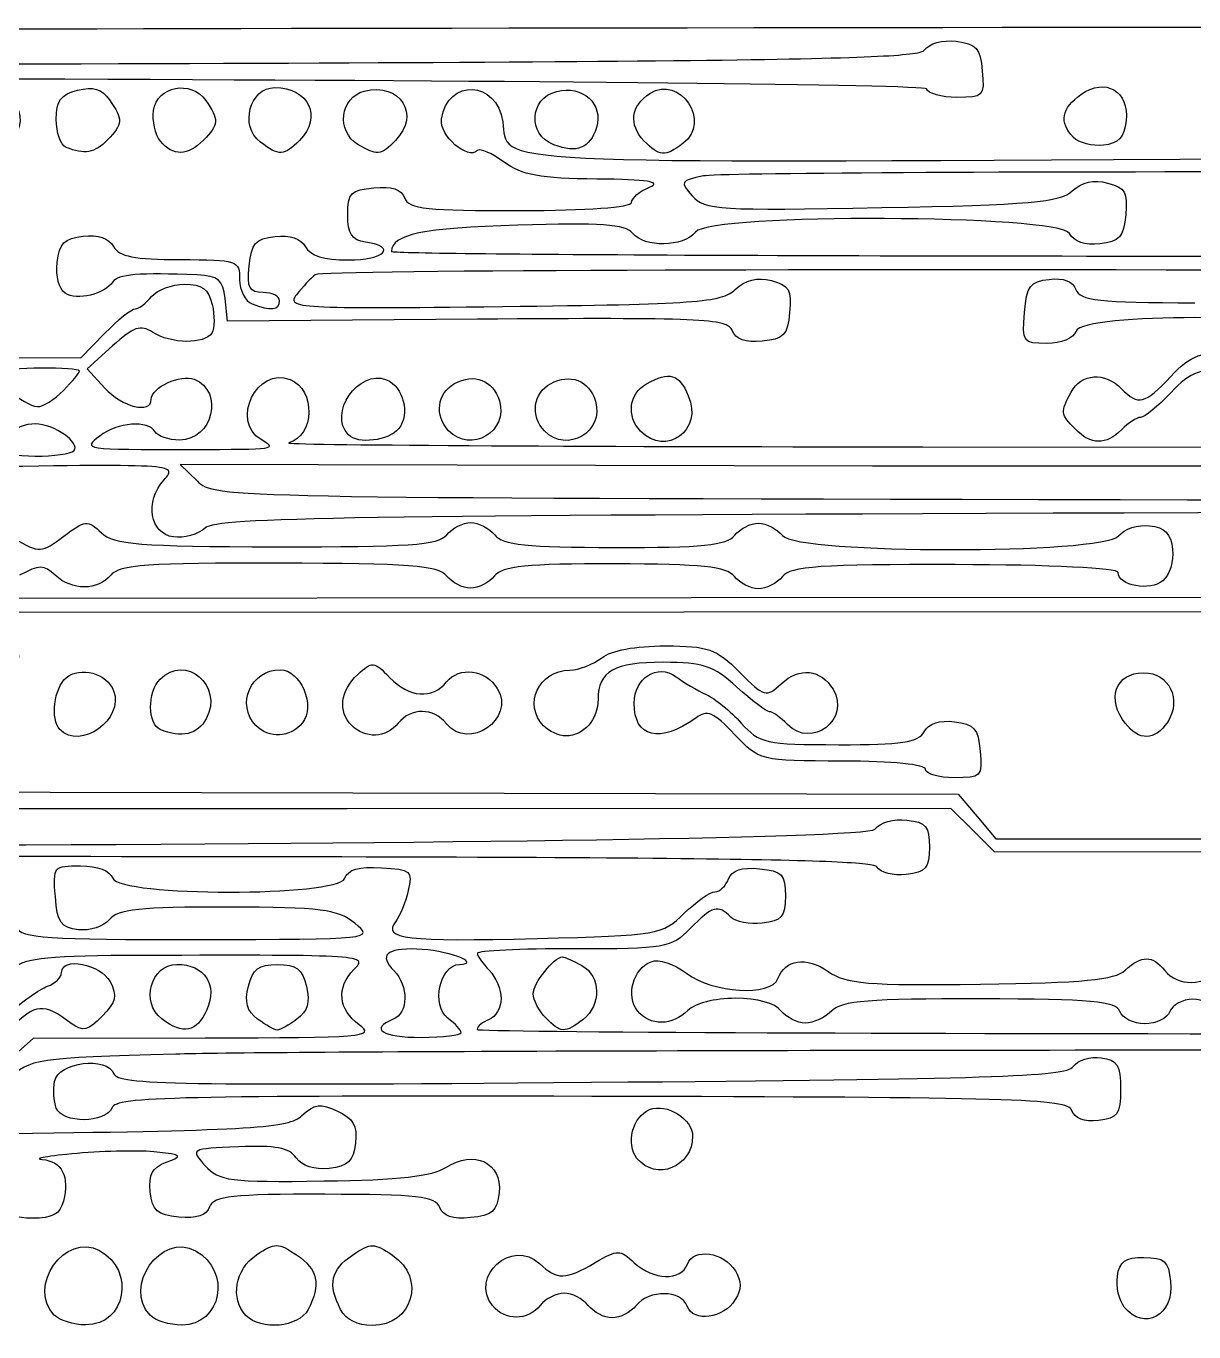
# Model space of a CAD drawing. Extents: x 25 to 242, y 39 to 365.
# Drawn here: x 101.52 to 132.21, y 228.78 to 263.11 of the extents above; entities that cross this region are included whole.
import ezdxf

# ---------------------------------------------------------------- set-up
doc = ezdxf.new("R2010")
doc.units = 0
doc.layers.add('Layer_1', color=7, linetype='CONTINUOUS')

msp = doc.modelspace()

# ---------------------------------------------------------------- linework, layer by layer
at = {"layer": 'Layer_1', "color": 7}
for points in [[(102.568669, 259.918533)], [(105.047979, 260.081953)], [(107.674229, 260.054753)], [(110.239099, 259.992313)], [(115.387559, 259.985313)], [(117.756499, 260.092833)], [(129.045929, 260.180803)], [(127.759489, 255.573593)], [(120.077559, 255.103993)], [(102.496229, 253.524273)], [(109.987659, 252.359473)], [(112.621779, 252.468793)], [(115.143459, 252.463793)], [(117.665149, 252.458793)], [(129.091039, 252.514573)], [(102.768209, 251.939893)], [(130.334989, 244.880333)], [(102.398409, 244.618223)], [(107.554219, 244.722683)], [(110.075899, 244.717733)], [(115.119279, 244.706963)], [(125.160499, 243.564403)], [(105.080659, 237.007253)], [(107.602339, 237.002253)], [(115.173389, 237.035013)], [(112.950679, 236.644163)], [(117.571859, 233.341183)], [(130.379569, 229.432003)], [(102.252329, 229.222813)], [(104.774019, 229.217813)]]:
    msp.add_lwpolyline(points, close=True, dxfattribs=at)
for points in [[(113.379579, 255.399183), (106.809819, 255.348783), (106.745219, 255.941443)], [(95.813059, 254.399723), (102.951519, 254.384523), (103.583959, 255.029573)], [(103.790799, 254.699493), (103.124029, 254.093483), (103.581549, 253.591453)], [(125.081869, 252.045603), (142.103349, 252.038603), (142.170949, 253.299153)], [(123.762649, 251.538913), (105.563049, 251.577613), (106.017929, 251.140823)], [(84.053553, 249.260143), (98.130469, 249.245543), (98.725839, 248.657623), (99.321209, 248.069713), (118.997239, 248.081313), (138.673269, 248.092913), (139.290849, 247.483103), (139.908439, 246.873303), (157.609355, 246.910103)], [(143.902609, 246.332703), (139.835559, 246.293503), (139.129349, 246.999003), (138.423129, 247.704523), (118.801419, 247.695523), (99.179709, 247.686523), (98.534459, 248.246103), (97.889199, 248.805683), (83.860383, 248.826783)], [(105.043069, 244.612223), (105.042679, 244.612223)], [(87.268883, 244.103573), (93.013819, 244.142373), (93.599789, 243.563753), (94.185749, 242.985123), (110.102479, 242.951323), (126.019209, 242.917523), (126.511829, 242.327073), (127.004459, 241.736613), (157.653455, 241.736883)], [(157.687005, 241.389953), (126.972189, 241.396953), (126.396289, 241.965633), (125.820389, 242.534323), (109.956439, 242.533323), (94.092489, 242.532323), (93.434189, 243.195593), (92.775899, 243.858873), (87.090613, 243.854873)], [(117.583959, 237.219323), (117.583959, 237.219663)], [(90.642783, 235.240233), (100.280759, 235.219733), (100.994199, 235.861173), (101.707639, 236.502613), (106.225699, 236.507613)], [(102.307989, 234.664673), (102.307959, 234.664203)], [(109.783249, 229.365963), (109.783249, 229.365733)], [(113.777589, 229.468683), (113.777239, 229.468803)], [(107.295699, 229.213043), (107.295699, 229.212813)]]:
    msp.add_lwpolyline(points, dxfattribs=at)
for points in [[(118.894279, 263.054863), (84.226463, 263.008763), (77.386023, 262.951623), (77.244803, 262.706703)], [(160.746825, 262.762973), (160.406685, 263.080223), (156.818935, 263.105243), (118.894279, 263.054863)], [(125.124759, 262.472553), (125.255129, 262.652963), (125.601189, 262.748723), (125.966059, 262.705353)], [(125.966059, 262.705353), (126.494069, 262.642653), (126.595319, 262.527933), (126.649559, 261.931293)], [(94.086089, 262.092103), (120.398699, 262.155303), (124.935679, 262.210883), (125.124759, 262.472553)], [(126.649559, 261.931293), (126.710359, 261.262333), (126.680359, 261.230963), (125.981929, 261.232443)], [(125.180109, 261.453173), (125.105609, 261.684553), (83.196293, 261.833203), (70.160013, 261.648313)], [(100.179569, 261.386903), (101.059269, 261.671033), (101.740749, 260.734083), (101.117069, 260.097973)], [(104.867149, 260.890283), (104.957749, 261.530783), (105.848149, 261.698053), (106.238229, 261.147843)], [(110.403809, 261.395193), (111.351229, 261.636793), (111.891979, 260.778833), (111.222589, 260.096093)], [(112.434969, 260.662213), (112.595279, 261.739343), (113.893689, 261.681353), (114.043699, 260.590313)], [(117.913469, 261.334903), (118.700339, 261.840303), (119.535799, 260.584713), (118.785169, 260.024833)], [(129.241019, 261.309143), (129.881759, 261.766923), (130.517629, 261.394443), (130.427269, 260.614333)], [(102.308299, 260.652103), (102.310299, 261.148113), (102.425029, 261.305703), (102.868739, 261.418853)], [(102.868739, 261.418853), (103.280149, 261.523773), (103.501319, 261.456753), (103.708509, 261.164533)], [(107.674229, 260.054713), (107.121389, 260.471343), (107.389569, 261.489363), (108.051779, 261.487963)], [(108.051779, 261.487963), (108.951379, 261.485963), (109.309159, 260.721843), (108.700899, 260.101453)], [(110.239099, 259.992313), (109.664529, 260.337313), (109.769749, 261.233493), (110.403809, 261.395193)], [(115.387549, 259.985313), (114.691409, 260.252433), (114.742109, 261.204493), (115.462249, 261.388143)], [(115.462249, 261.388143), (116.145779, 261.562453), (116.699979, 261.057023), (116.505809, 260.436433)], [(117.756499, 260.092803), (117.348229, 260.513623), (117.411249, 261.012343), (117.913469, 261.334903)], [(125.981929, 261.232443), (125.579719, 261.233243), (125.218899, 261.332623), (125.180109, 261.453173)], [(129.045929, 260.180803), (128.664279, 260.574183), (128.727989, 260.942613), (129.241019, 261.309143)], [(103.708509, 261.164533), (104.068179, 260.657223), (104.061739, 260.524393), (103.657509, 260.112113)], [(105.047969, 260.081913), (104.909899, 260.253433), (104.828529, 260.617203), (104.867149, 260.890283)], [(106.238229, 261.147843), (106.589459, 260.652433), (106.581799, 260.517373), (106.179229, 260.106753)], [(102.568689, 259.918533), (102.424399, 259.978633), (102.307229, 260.308723), (102.308299, 260.652103)], [(113.385069, 259.835793), (113.125159, 259.570713), (112.370249, 260.227343), (112.434969, 260.662213)], [(114.043699, 260.590313), (114.200069, 259.453113), (113.144609, 259.505303), (133.702959, 259.618363)], [(130.427269, 260.614333), (130.376969, 260.180173), (130.229259, 260.021023), (129.833319, 259.974433)], [(116.505809, 260.436433), (116.335159, 259.891003), (115.993029, 259.752983), (115.387559, 259.985313)], [(103.657509, 260.112113), (103.321959, 259.769873), (103.044249, 259.720503), (102.568669, 259.918533)], [(106.179229, 260.106753), (105.766309, 259.685593), (105.373919, 259.676983), (105.047979, 260.081953)], [(108.700899, 260.101453), (108.296689, 259.689173), (108.167099, 259.683273), (107.674229, 260.054753)], [(111.222589, 260.096093), (110.838589, 259.704433), (110.736489, 259.693663), (110.239099, 259.992313)], [(114.081509, 259.528583), (113.762409, 259.762763), (113.449009, 259.901013), (113.385069, 259.835793)], [(118.785169, 260.024833), (118.296479, 259.660333), (118.167819, 259.668833), (117.756499, 260.092833)], [(129.833319, 259.974433), (129.543449, 259.940333), (129.189129, 260.033233), (129.045929, 260.180803)], [(116.520479, 259.085173), (115.022189, 259.099373), (114.549179, 259.185363), (114.081509, 259.528583)], [(119.317889, 259.166753), (118.713619, 259.044193), (118.698089, 259.016093), (119.027299, 258.641103)], [(136.327849, 259.268143), (127.323479, 259.283543), (119.668999, 259.237943), (119.317889, 259.166753)], [(109.970699, 258.143143), (109.972699, 258.715213), (110.051399, 258.797153), (110.657329, 258.855713)], [(110.657329, 258.855713), (111.128259, 258.901213), (111.380889, 258.816813), (111.466719, 258.585433)], [(117.905839, 258.873713), (118.243899, 259.012143), (117.847839, 259.072603), (116.520479, 259.085173)], [(117.431759, 258.470403), (117.432029, 258.585603), (117.645459, 258.767083), (117.905839, 258.873713)], [(129.015189, 258.771923), (129.270119, 259.007243), (129.574519, 259.075873), (129.941129, 258.980673)], [(129.941129, 258.980673), (130.407589, 258.859563), (130.477449, 258.737783), (130.419819, 258.146143)], [(111.466719, 258.585433), (111.571799, 258.302083), (112.052289, 258.249923), (114.511299, 258.254983)], [(119.027299, 258.641103), (119.349869, 258.273643), (119.710679, 258.251323), (124.005239, 258.333133)], [(124.005239, 258.333133), (127.900089, 258.407333), (128.695709, 258.477003), (129.015189, 258.771923)], [(110.441289, 257.426903), (110.071119, 257.481603), (109.969129, 257.636863), (109.970699, 258.143143)], [(114.511299, 258.254983), (116.253589, 258.258983), (117.431369, 258.345483), (117.431759, 258.470403)], [(128.942099, 257.654143), (128.671859, 258.152693), (119.514129, 258.188643), (119.110499, 257.692743)], [(130.419819, 258.146143), (130.362719, 257.559993), (130.258089, 257.442603), (129.739729, 257.383123)], [(114.441239, 257.872263), (111.932939, 257.797063), (111.124909, 257.629363), (111.123519, 257.183483)], [(117.455349, 257.664043), (117.272969, 257.890623), (116.601819, 257.936983), (114.441239, 257.872263)], [(102.332319, 256.889933), (102.390419, 257.397473), (102.517049, 257.525793), (103.016249, 257.583073)], [(103.016249, 257.583073), (103.412629, 257.628573), (103.694159, 257.532873), (103.813879, 257.312063)], [(107.378969, 256.802003), (107.436669, 257.396163), (107.539709, 257.512753), (108.059619, 257.572413)], [(108.059619, 257.572413), (108.456009, 257.617913), (108.737539, 257.522213), (108.857249, 257.301373)], [(119.110499, 257.692743), (118.783619, 257.291123), (117.769669, 257.273553), (117.455349, 257.664043)], [(129.739729, 257.383123), (129.343349, 257.337623), (129.061809, 257.433323), (128.942099, 257.654143)], [(103.813879, 257.312063), (103.956789, 257.048403), (104.355159, 256.969983), (105.564499, 256.967403)], [(108.857249, 257.301373), (108.982749, 257.069853), (109.343049, 256.959423), (109.977449, 256.958083)], [(109.977449, 256.958083), (110.940189, 256.956083), (111.282969, 257.302493), (110.441289, 257.426903)], [(111.123519, 257.183483), (111.123259, 257.100883), (123.629169, 257.046463), (138.914409, 257.062633)], [(102.539959, 256.086413), (102.381309, 256.189153), (102.291769, 256.535683), (102.332319, 256.889933)], [(105.564499, 256.967403), (107.075729, 256.964403), (107.130059, 256.946203), (107.128499, 256.448473)], [(107.744529, 256.100963), (107.381939, 256.101753), (107.322079, 256.216513), (107.378969, 256.802003)], [(167.018865, 256.411803), (167.019665, 256.664003), (109.461419, 256.821483), (109.117859, 256.570213)], [(106.011659, 256.563743), (104.507839, 256.630343), (103.921469, 256.581843), (103.794279, 256.380113)], [(106.745219, 255.941443), (106.690619, 256.442323), (106.576969, 256.538693), (106.011659, 256.563743)], [(107.128499, 256.448473), (107.127709, 256.164893), (107.276289, 255.873703), (107.458889, 255.801383)], [(109.117859, 256.570213), (109.006099, 256.488513), (108.784319, 256.252163), (108.625009, 256.045083)], [(120.152829, 256.178863), (120.433629, 256.438083), (120.731449, 256.511413), (121.107169, 256.413853)], [(127.759489, 255.573613), (127.818389, 256.275423), (127.903269, 256.390263), (128.406529, 256.448523)], [(128.406529, 256.448523), (128.784299, 256.492223), (129.029409, 256.398023), (129.111119, 256.177693)], [(103.794279, 256.380113), (103.589929, 256.056133), (102.853109, 255.883593), (102.539959, 256.086413)], [(104.815499, 255.996553), (104.959929, 256.174003), (105.348419, 256.318623), (105.678789, 256.317913)], [(105.678789, 256.317913), (106.140549, 256.316913), (106.308899, 256.194823), (106.406699, 255.789953)], [(108.177459, 255.884583), (108.177719, 256.003083), (107.983009, 256.100443), (107.744529, 256.100963)], [(114.039999, 255.735313), (119.114579, 255.794713), (119.789729, 255.843673), (120.152829, 256.178863)], [(121.107169, 256.413853), (121.573629, 256.292713), (121.643479, 256.170933), (121.585849, 255.579293)], [(129.111119, 256.177693), (129.216799, 255.892753), (129.706819, 255.838793), (132.238499, 255.833423)], [(104.384639, 255.674273), (104.477139, 255.674073), (104.671059, 255.819103), (104.815499, 255.996553)], [(106.406699, 255.789953), (106.476699, 255.500273), (106.471799, 255.160923), (106.395899, 255.035853)], [(107.458889, 255.801383), (107.939109, 255.611173), (108.176689, 255.638663), (108.177459, 255.884583)], [(108.625009, 256.045083), (108.350359, 255.688053), (108.631009, 255.672003), (114.039999, 255.735313)], [(103.583959, 255.029573), (103.931799, 255.384353), (104.292109, 255.674463), (104.384639, 255.674273)], [(120.077489, 255.104033), (119.962989, 255.412753), (119.249089, 255.444223), (113.379579, 255.399183)], [(121.585849, 255.579293), (121.527349, 254.978493), (121.431289, 254.878063), (120.862049, 254.822503)], [(128.341459, 254.764363), (127.719189, 254.765363), (127.694609, 254.799863), (127.759489, 255.573593)], [(135.364539, 255.058233), (135.181759, 255.551093), (129.298649, 255.577173), (129.113119, 255.085933)], [(104.841959, 255.058053), (104.523979, 255.262753), (104.342399, 255.200813), (103.790799, 254.699493)], [(106.395899, 255.035853), (106.213339, 254.734913), (105.324189, 254.747623), (104.841959, 255.058053)], [(120.862049, 254.822503), (120.411459, 254.778503), (120.165539, 254.866803), (120.077559, 255.103993)], [(129.113119, 255.085933), (129.041119, 254.895223), (128.725119, 254.763553), (128.341459, 254.764363)], [(131.602039, 253.894343), (132.145959, 254.473373), (132.339619, 254.539173), (133.492599, 254.536723)], [(100.759589, 254.021223), (100.554059, 253.903353), (101.459609, 253.112323), (101.811949, 253.101963)], [(102.918109, 254.036723), (102.918369, 254.150473), (100.960429, 254.136423), (100.759589, 254.021223)], [(102.496229, 253.524253), (102.728119, 253.760783), (102.917969, 253.991393), (102.918109, 254.036723)], [(107.693179, 252.237053), (106.883639, 252.723133), (107.578159, 254.163893), (108.454669, 253.816733)], [(109.987659, 252.359473), (109.442569, 252.921323), (110.252539, 254.098973), (110.984639, 253.809023)], [(117.823319, 253.700573), (118.439529, 254.036833), (118.664849, 253.972943), (118.922269, 253.389003)], [(128.981369, 253.483193), (129.242569, 253.980083), (129.874289, 254.023223), (130.310169, 253.573893)], [(133.507559, 254.105763), (132.336459, 254.107763), (132.146239, 254.044163), (131.600689, 253.463413)], [(104.807029, 253.295673), (104.808029, 253.606333), (105.573769, 253.964363), (105.932979, 253.822093)], [(105.932979, 253.822093), (106.732529, 253.505413), (106.420349, 252.222503), (105.544189, 252.224363)], [(108.454669, 253.816733), (109.130329, 253.549123), (109.103989, 252.333353), (108.418569, 252.148713)], [(110.984639, 253.809023), (111.431139, 253.632173), (111.616729, 252.901853), (111.310699, 252.525873)], [(112.621779, 252.468793), (112.244759, 252.857403), (112.320889, 253.460063), (112.778539, 253.709803)], [(112.778539, 253.709803), (113.292669, 253.990353), (113.791079, 253.797903), (113.957479, 253.254473)], [(115.143459, 252.463793), (114.766449, 252.852403), (114.842569, 253.455073), (115.300219, 253.704803)], [(115.300219, 253.704803), (115.814359, 253.985353), (116.312769, 253.792903), (116.479169, 253.249473)], [(117.665149, 252.458793), (117.287719, 252.847833), (117.364439, 253.450173), (117.823319, 253.700573)], [(130.310169, 253.573893), (130.750189, 253.120333), (130.912849, 253.160683), (131.602039, 253.894343)], [(101.811949, 253.101963), (101.956409, 253.097963), (102.264329, 253.287753), (102.496229, 253.524273)], [(103.581549, 253.591453), (104.039339, 253.089133), (104.805809, 252.904143), (104.807029, 253.295673)], [(118.922269, 253.389003), (119.317089, 252.493413), (118.335919, 251.767393), (117.665149, 252.458793)], [(129.091039, 252.514593), (128.701619, 252.915993), (128.698359, 252.944793), (128.981369, 253.483193)], [(131.600689, 253.463413), (131.267389, 253.108603), (130.911069, 252.818483), (130.808859, 252.818703)], [(113.957479, 253.254473), (114.204139, 252.449003), (113.208919, 251.863593), (112.621779, 252.468793)], [(116.479169, 253.249473), (116.725829, 252.444003), (115.730599, 251.858593), (115.143459, 252.463793)], [(101.757999, 252.649893), (101.266599, 252.650893), (100.544789, 252.148903), (100.743379, 251.944183)], [(102.768209, 251.939893), (102.968079, 252.143753), (102.249409, 252.648853), (101.757999, 252.649893)], [(104.909429, 252.441173), (104.721219, 252.755453), (103.923269, 252.694473), (103.450459, 252.329693)], [(130.808859, 252.818703), (130.706649, 252.818923), (130.480729, 252.673963), (130.306809, 252.496573)], [(103.450459, 252.329693), (102.990709, 251.974973), (103.013139, 251.971673), (105.853619, 251.976483)], [(105.544189, 252.224363), (105.266139, 252.224893), (104.980499, 252.322563), (104.909429, 252.441173)], [(111.310699, 252.525873), (111.049659, 252.205153), (110.236579, 252.102883), (109.987659, 252.359473)], [(130.306809, 252.496573), (129.900789, 252.082453), (129.504549, 252.088313), (129.091039, 252.514573)], [(105.853619, 251.976483), (108.120289, 251.980483), (108.120669, 251.980483), (107.693179, 252.237053)], [(108.418569, 252.148713), (108.221569, 252.095613), (115.720049, 252.049213), (125.081869, 252.045603)], [(100.743379, 251.944183), (100.818379, 251.866883), (101.273789, 251.802763), (101.755359, 251.801753)], [(101.755359, 251.801753), (102.236929, 251.800753), (102.692709, 251.862853), (102.768209, 251.939893)], [(142.295039, 251.630313), (142.111999, 251.558813), (133.772429, 251.517633), (123.762649, 251.538913)], [(105.141569, 251.176883), (105.515289, 251.598023), (105.478109, 251.600123), (99.433089, 251.499103)], [(105.391019, 249.675343), (104.763589, 249.767843), (104.626019, 250.595923), (105.141569, 251.176883)], [(106.017929, 251.140823), (106.469019, 250.707673), (106.670619, 250.703663), (130.274909, 250.658923)], [(130.274909, 250.658923), (149.640389, 250.622223), (154.116349, 250.665923), (154.288029, 250.895483)], [(130.377029, 250.303453), (109.991039, 250.238753), (106.533409, 250.183193), (106.232339, 249.915523)], [(154.350439, 250.046693), (154.189259, 250.344033), (151.668629, 250.371033), (130.377029, 250.303453)], [(102.505769, 249.695953), (103.070619, 250.121933), (103.131529, 250.127623), (103.495069, 249.788553)], [(106.232339, 249.915523), (106.039069, 249.743703), (105.660479, 249.635623), (105.391019, 249.675343)], [(112.571219, 249.731953), (112.715649, 249.909413), (112.999789, 250.054233), (113.202649, 250.053813)], [(113.202649, 250.053813), (113.405499, 250.053283), (113.688729, 249.907343), (113.832059, 249.729283)], [(120.136279, 249.715883), (120.280709, 249.893343), (120.564859, 250.038173), (120.767709, 250.037743)], [(120.767709, 250.037743), (120.970559, 250.037213), (121.253789, 249.891263), (121.397119, 249.713213)], [(130.231869, 249.705213), (130.382939, 249.890793), (130.744229, 250.009483), (131.046469, 249.972803)], [(131.046469, 249.972803), (131.453729, 249.923403), (131.604969, 249.767483), (131.651029, 249.349653)], [(101.184589, 249.639453), (101.891809, 249.248643), (101.913939, 249.249583), (102.505769, 249.695953)], [(103.495069, 249.788553), (103.830129, 249.476033), (104.451659, 249.425993), (108.095539, 249.418263)], [(108.095539, 249.418263), (111.584119, 249.411263), (112.353769, 249.464763), (112.571219, 249.731953)], [(113.832059, 249.729283), (114.040589, 249.470213), (114.670179, 249.404303), (116.983159, 249.399383)], [(116.983159, 249.399383), (119.296139, 249.394383), (119.926139, 249.457683), (120.136279, 249.715883)], [(121.397119, 249.713213), (121.790819, 249.224083), (129.834329, 249.216913), (130.231869, 249.705213)], [(131.651029, 249.349653), (131.684829, 249.043173), (131.570029, 248.671813), (131.395859, 248.524403)], [(102.279039, 248.669243), (101.981089, 248.947153), (101.867479, 248.947393), (101.345369, 248.671243)], [(108.155909, 248.987073), (104.722179, 248.994073), (103.959169, 248.940073), (103.741949, 248.673243)], [(112.567859, 248.654503), (112.352309, 248.922283), (111.589639, 248.979773), (108.155909, 248.987073)], [(116.981819, 248.968323), (114.668839, 248.973323), (114.038839, 248.910023), (113.828699, 248.651823)], [(120.132919, 248.638433), (119.924389, 248.897493), (119.294789, 248.963403), (116.981819, 248.968323)], [(125.938519, 248.949293), (122.388519, 248.957293), (121.611469, 248.903193), (121.393759, 248.635753)], [(130.220039, 248.739253), (130.220309, 248.856963), (128.446919, 248.943963), (125.938519, 248.949293)], [(103.741949, 248.673243), (103.407749, 248.262653), (102.716759, 248.260573), (102.279039, 248.669243)], [(113.197269, 248.329963), (112.994419, 248.330493), (112.711179, 248.476443), (112.567859, 248.654503)], [(113.828699, 248.651823), (113.684269, 248.474373), (113.400119, 248.329533), (113.197269, 248.329963)], [(120.762329, 248.313893), (120.559479, 248.314423), (120.276239, 248.460363), (120.132919, 248.638433)], [(121.393759, 248.635753), (121.249319, 248.458303), (120.965179, 248.313463), (120.762329, 248.313893)], [(131.395859, 248.524403), (131.062429, 248.242113), (130.218969, 248.396253), (130.220039, 248.739253)], [(99.827299, 247.120433), (100.585659, 247.894613), (101.544219, 247.249963), (101.261599, 246.155823)], [(116.646529, 246.498933), (116.900749, 246.695073), (117.533259, 246.813393), (118.318639, 246.811733)], [(118.318639, 246.811733), (119.453029, 246.809733), (119.651819, 246.739133), (120.268059, 246.123513)], [(105.036679, 245.934703), (105.708609, 246.620033), (106.709009, 245.766763), (106.252279, 244.897893)], [(115.806819, 246.177523), (116.043769, 246.180523), (116.421639, 246.325423), (116.646529, 246.498933)], [(102.567669, 245.973893), (102.935959, 246.285683), (103.647259, 246.091553), (103.817379, 245.632813)], [(107.554219, 244.722663), (107.023699, 245.269503), (107.425009, 246.188103), (108.193709, 246.186473)], [(108.193709, 246.186473), (108.731339, 246.185473), (109.133019, 245.226743), (108.778419, 244.791083)], [(110.231099, 246.058893), (110.616269, 246.414453), (110.656139, 246.410843), (111.071429, 245.982793)], [(112.567569, 245.864753), (112.905879, 246.280393), (113.598419, 246.189653), (113.901999, 245.689923)], [(115.119279, 244.706963), (114.572699, 245.270353), (114.991579, 246.166283), (115.806819, 246.177523)], [(118.269309, 246.380903), (116.979359, 246.383903), (116.552719, 246.143883), (116.550449, 245.414963)], [(117.495749, 245.304413), (117.497749, 245.972313), (118.112629, 246.359573), (118.601159, 246.000703)], [(120.196809, 245.730413), (119.578349, 246.290063), (119.315779, 246.378683), (118.269309, 246.380903)], [(120.268059, 246.123513), (120.929119, 245.463103), (120.969309, 245.451863), (121.364709, 245.816873)], [(121.364709, 245.816873), (121.846419, 246.261543), (122.402869, 246.202023), (122.726839, 245.671173)], [(130.334989, 244.880333), (129.889249, 245.536783), (130.253189, 246.189173), (131.013969, 246.097413)], [(102.398409, 244.618223), (102.149479, 244.874803), (102.253499, 245.707923), (102.567669, 245.973893)], [(105.042679, 244.612223), (104.708709, 244.751283), (104.704629, 245.596433), (105.036679, 245.934703)], [(110.075899, 244.717663), (109.708189, 245.096683), (109.770309, 245.633533), (110.231099, 246.058893)], [(111.071429, 245.982793), (111.588089, 245.450253), (112.191449, 245.402643), (112.567569, 245.864753)], [(118.601159, 246.000703), (118.802959, 245.852473), (119.156929, 245.644343), (119.387749, 245.538203)], [(131.013969, 246.097413), (131.648529, 246.020913), (131.894869, 245.260823), (131.458779, 244.725033)], [(103.817379, 245.632813), (104.096309, 244.880653), (102.943499, 244.056373), (102.398409, 244.618223)], [(113.901999, 245.689923), (114.385329, 244.894283), (113.148469, 244.040693), (112.564149, 244.766633)], [(119.387749, 245.538203), (119.618579, 245.432063), (120.035899, 245.092053), (120.315129, 244.782623)], [(121.057679, 245.082193), (120.977979, 245.082353), (120.590609, 245.374063), (120.196809, 245.730413)], [(122.726839, 245.671173), (123.202369, 244.891973), (122.163249, 244.091643), (121.527219, 244.747233)], [(112.564149, 244.766633), (112.222779, 245.190743), (111.634399, 245.196813), (111.294919, 244.779733)], [(116.550449, 245.414963), (116.548449, 244.876663), (116.173529, 244.446173), (115.706859, 244.447163)], [(119.116139, 244.916903), (118.186109, 244.237063), (117.492929, 244.402833), (117.495749, 245.304413)], [(120.137909, 244.485173), (119.578549, 245.074913), (119.422499, 245.140843), (119.116139, 244.916903)], [(106.252279, 244.897893), (106.034809, 244.484183), (105.598249, 244.381053), (105.043069, 244.612223)], [(108.778419, 244.791083), (108.457569, 244.396893), (107.900479, 244.365763), (107.554219, 244.722683)], [(111.294919, 244.779733), (110.978709, 244.391243), (110.420189, 244.362813), (110.075899, 244.717733)], [(120.315129, 244.782623), (120.795359, 244.250453), (120.933979, 244.219783), (122.877159, 244.215653)], [(121.527219, 244.747233), (121.348649, 244.931283), (121.137359, 245.082023), (121.057679, 245.082193)], [(125.118629, 244.551813), (125.239719, 244.772153), (125.521839, 244.866613), (125.917939, 244.819453)], [(125.917939, 244.819453), (126.437469, 244.757553), (126.539739, 244.640563), (126.593779, 244.046163)], [(131.458779, 244.725033), (131.100729, 244.285133), (130.701699, 244.340273), (130.334989, 244.880333)], [(115.706859, 244.447163), (115.521939, 244.447423), (115.257529, 244.564463), (115.119279, 244.706963)], [(122.979629, 243.784503), (120.799089, 243.789503), (120.797789, 243.789503), (120.137909, 244.485173)], [(122.877159, 244.215653), (124.532209, 244.211653), (124.967869, 244.277453), (125.118629, 244.551813)], [(125.160499, 243.564403), (125.161029, 243.694213), (124.293899, 243.781713), (122.979629, 243.784503)], [(126.593779, 244.046163), (126.654879, 243.374373), (126.626879, 243.345823), (125.908639, 243.347353)], [(125.908639, 243.347353), (125.496789, 243.348143), (125.160129, 243.445953), (125.160499, 243.564403)], [(123.824309, 241.990933), (123.966149, 242.172823), (124.321899, 242.275973), (124.665639, 242.234873)], [(124.665639, 242.234873), (125.172179, 242.174273), (125.260909, 242.067043), (125.259189, 241.517263)], [(71.966703, 241.873883), (72.351243, 241.396153), (123.450439, 241.511493), (123.824309, 241.990933)], [(125.259189, 241.517263), (125.257189, 240.964483), (125.169189, 240.860763), (124.649329, 240.801043)], [(123.879539, 241.001653), (123.750919, 241.216403), (118.597859, 241.272403), (98.850689, 241.273653)], [(102.284449, 240.224853), (102.223149, 241.015593), (102.237349, 241.032953), (102.947439, 241.031443)], [(102.947439, 241.031443), (103.398649, 241.030443), (103.718509, 240.907553), (103.793079, 240.706443)], [(109.890529, 240.702443), (109.979429, 240.937743), (110.259519, 241.019043), (110.853309, 240.981853)], [(110.853309, 240.981853), (111.636549, 240.932753), (111.682359, 240.893753), (111.561199, 240.378893)], [(119.979099, 240.685853), (120.066699, 240.917733), (120.319239, 241.001033), (120.790449, 240.953463)], [(124.649329, 240.801043), (124.315019, 240.762643), (123.968609, 240.852943), (123.879539, 241.001653)], [(103.793079, 240.706443), (103.973699, 240.219393), (109.706669, 240.215603), (109.890529, 240.702443)], [(119.623249, 240.349643), (119.749029, 240.349383), (119.909159, 240.500673), (119.979099, 240.685853)], [(120.790449, 240.953463), (121.395959, 240.892363), (121.474409, 240.810043), (121.472619, 240.237983)], [(111.561199, 240.378893), (111.489899, 240.076113), (111.339099, 239.708533), (111.225989, 239.562043)], [(118.808209, 239.777153), (119.130699, 240.092293), (119.497469, 240.349913), (119.623249, 240.349643)], [(102.890289, 239.350813), (102.428039, 239.406913), (102.337809, 239.537083), (102.284449, 240.224853)], [(106.806899, 239.945913), (104.506189, 239.950913), (103.925529, 239.889513), (103.704879, 239.618413)], [(110.153629, 239.521463), (109.701069, 239.888323), (109.288589, 239.940643), (106.806899, 239.945913)], [(120.037349, 239.685523), (119.708909, 240.024063), (119.554329, 239.980133), (118.967359, 239.381443)], [(121.472619, 240.237983), (121.470619, 239.686243), (121.382219, 239.581433), (120.866899, 239.522163)], [(103.704879, 239.618413), (103.553819, 239.432823), (103.192529, 239.314133), (102.890289, 239.350813)], [(114.946169, 239.121183), (118.153629, 239.202483), (118.234099, 239.216083), (118.808209, 239.777153)], [(120.866899, 239.522163), (120.534859, 239.483963), (120.161569, 239.557463), (120.037349, 239.685523)], [(101.269209, 239.414063), (101.373489, 239.132863), (102.057939, 239.086893), (106.030399, 239.094323)], [(106.030399, 239.094323), (110.659029, 239.103323), (110.668609, 239.104323), (110.153629, 239.521463)], [(111.225989, 239.562043), (110.875969, 239.108743), (111.506389, 239.034033), (114.946169, 239.121183)], [(118.967359, 239.381443), (118.463529, 238.867573), (118.328889, 238.844143), (115.909089, 238.849283)], [(104.569989, 238.675593), (102.178789, 238.669593), (101.467629, 238.599993), (101.190139, 238.343873)], [(102.448499, 238.224863), (102.449499, 238.648003), (103.479399, 238.455913), (103.722309, 237.987203)], [(110.133949, 238.307513), (110.506479, 238.687473), (110.471169, 238.689813), (104.569989, 238.675593)], [(111.784239, 238.843083), (110.977239, 238.863683), (110.785979, 238.685493), (111.179569, 238.279803)], [(112.907739, 238.440053), (113.532179, 238.464753), (112.530479, 238.824053), (111.784239, 238.843083)], [(113.377459, 238.731533), (113.377249, 238.663833), (113.518469, 238.462673), (113.691279, 238.284543)], [(115.909089, 238.849283), (114.516899, 238.852283), (113.377679, 238.799283), (113.377459, 238.731533)], [(114.845139, 237.666753), (114.845929, 237.945263), (115.392929, 238.635183), (115.612479, 238.634723)], [(115.612479, 238.634723), (115.669579, 238.634603), (115.898949, 238.533743), (116.122119, 238.410593)], [(117.943889, 238.511523), (118.145439, 238.590323), (118.537129, 238.461523), (118.872069, 238.206263)], [(121.278559, 238.067363), (121.470459, 238.575473), (122.020059, 238.652973), (122.599289, 238.253603)], [(130.401869, 238.284093), (130.839259, 238.687863), (131.119589, 238.686193), (131.448259, 238.278093)], [(102.079629, 237.866093), (102.282129, 237.941193), (102.448119, 238.102633), (102.448499, 238.224863)], [(105.080659, 237.007253), (104.518959, 237.430563), (104.796879, 238.441903), (105.474509, 238.440473)], [(105.474509, 238.440473), (106.208089, 238.438473), (106.559249, 237.907813), (106.263409, 237.247353)], [(107.358729, 237.864633), (107.472309, 238.322553), (107.624609, 238.436253), (108.122989, 238.435193)], [(108.122989, 238.435193), (108.621369, 238.434193), (108.772959, 238.319783), (108.883679, 237.861393)], [(110.272009, 236.851933), (109.720959, 237.248123), (109.665769, 237.829993), (110.133949, 238.307513)], [(111.179569, 238.279803), (111.575339, 237.871873), (111.567509, 237.155373), (111.165569, 236.998273)], [(112.605649, 237.021613), (112.158569, 237.358543), (112.384499, 238.419383), (112.907739, 238.440053)], [(113.691279, 238.284543), (113.864089, 238.106423), (114.004889, 237.770643), (114.004169, 237.538383)], [(116.122119, 238.410593), (116.627709, 238.131603), (116.646079, 237.373473), (116.156419, 236.994313)], [(117.583959, 237.219663), (117.272979, 237.606013), (117.474109, 238.327903), (117.943889, 238.511523)], [(122.599289, 238.253603), (123.073109, 237.926923), (123.609279, 237.882373), (126.601629, 237.921013)], [(126.601629, 237.921013), (129.305199, 237.955913), (130.131919, 238.034903), (130.401869, 238.284093)], [(131.448259, 238.278093), (131.787699, 237.856383), (132.473879, 237.863853), (132.940229, 238.294293)], [(103.722309, 237.987203), (103.918849, 237.607993), (103.883099, 237.451573), (103.513799, 237.074913)], [(118.872069, 238.206263), (119.560499, 237.681673), (121.099349, 237.592863), (121.278559, 238.067363)], [(101.004689, 237.107913), (101.393409, 237.449813), (101.877139, 237.790993), (102.079629, 237.866093)], [(107.602339, 237.002253), (107.318399, 237.216243), (107.254239, 237.443353), (107.358729, 237.864633)], [(108.883679, 237.861393), (108.985539, 237.439673), (108.919979, 237.212833), (108.634689, 237.000063)], [(114.004169, 237.538383), (114.003379, 237.306123), (113.860829, 237.060573), (113.687249, 236.992733)], [(115.173389, 237.035053), (114.992349, 237.221663), (114.844629, 237.505923), (114.845139, 237.666753)], [(120.162639, 237.547863), (119.611799, 237.548863), (119.097829, 237.417353), (118.911509, 237.227323)], [(121.358149, 237.222133), (121.197969, 237.421133), (120.737319, 237.546643), (120.162639, 237.547863)], [(126.575179, 237.534243), (123.686549, 237.540243), (122.950269, 237.480643), (122.694039, 237.219293)], [(102.704089, 236.888783), (101.964019, 237.434673), (101.778739, 237.419123), (101.106679, 236.754723)], [(106.263409, 237.247353), (105.995799, 236.649903), (105.648409, 236.579383), (105.080659, 237.007253)], [(118.911509, 237.227323), (118.510479, 236.818293), (117.909879, 236.814883), (117.583959, 237.219323)], [(121.998289, 236.897573), (121.789539, 236.898103), (121.501479, 237.044063), (121.358149, 237.222133)], [(122.694039, 237.219293), (122.520119, 237.041903), (122.207029, 236.897123), (121.998289, 236.897573)], [(130.260049, 237.203223), (130.159949, 237.473143), (129.550139, 237.527923), (126.575179, 237.534243)], [(130.918539, 236.878623), (130.622339, 236.879153), (130.326019, 237.025323), (130.260049, 237.203223)], [(131.579039, 237.200413), (131.511939, 237.022803), (131.214729, 236.877993), (130.918539, 236.878623)], [(132.181399, 237.522333), (131.917179, 237.522863), (131.646129, 237.378033), (131.579039, 237.200413)], [(132.781729, 237.197863), (132.715729, 237.375763), (132.445609, 237.521773), (132.181399, 237.522333)], [(103.513799, 237.074913), (103.142319, 236.696023), (103.007459, 236.665023), (102.704089, 236.888783)], [(106.225699, 236.507613), (110.393809, 236.512613), (110.707229, 236.539013), (110.272009, 236.851933)], [(108.117609, 236.711483), (108.046209, 236.711633), (107.814349, 236.842483), (107.602339, 237.002253)], [(108.634689, 237.000063), (108.421699, 236.841193), (108.189009, 236.711333), (108.117609, 236.711483)], [(111.165569, 236.998273), (110.522969, 236.747113), (110.879929, 236.514953), (111.899579, 236.520883)], [(112.950669, 236.644163), (112.950869, 236.708563), (112.795609, 236.878453), (112.605649, 237.021613)], [(113.687249, 236.992733), (113.513679, 236.924833), (113.371449, 236.807033), (113.371199, 236.730833)], [(116.156419, 236.994313), (115.677529, 236.623483), (115.568279, 236.628013), (115.173389, 237.035013)], [(111.899579, 236.520883), (112.477479, 236.523883), (112.950469, 236.579683), (112.950679, 236.644163)], [(113.371199, 236.730833), (113.370669, 236.578573), (162.171585, 236.576053), (162.322295, 236.727833)], [(135.826999, 236.181563), (121.221629, 236.187563), (107.553099, 236.142563), (105.452489, 236.081473)], [(105.452489, 236.081473), (101.745469, 235.973653), (101.616769, 235.954633), (101.074169, 235.433953)], [(102.265959, 235.364553), (102.361659, 235.873693), (103.648909, 236.037613), (103.824889, 235.563063)], [(129.035549, 235.751493), (129.158139, 235.921713), (129.489439, 236.027043), (129.771779, 235.985563)], [(129.771779, 235.985563), (130.204629, 235.921963), (130.284759, 235.791893), (130.282769, 235.156023)], [(103.824889, 235.563063), (103.930329, 235.278743), (105.445209, 235.251933), (116.378739, 235.340863)], [(116.378739, 235.340863), (126.849759, 235.426063), (128.847859, 235.490863), (129.035549, 235.751493)], [(102.307959, 234.664203), (102.244559, 234.835173), (102.225659, 235.150333), (102.265959, 235.364553)], [(130.282769, 235.156023), (130.280769, 234.493133), (130.210369, 234.393783), (129.701129, 234.334833)], [(116.383749, 234.970083), (105.477619, 234.993283), (103.880829, 234.955683), (103.774309, 234.673673)], [(108.763119, 234.465193), (109.095529, 234.772053), (109.256219, 234.792183), (109.701699, 234.582823)], [(128.996529, 234.605663), (128.884709, 234.907183), (127.527079, 234.946413), (116.383749, 234.970083)], [(117.905929, 234.622923), (118.357609, 234.799463), (119.037719, 234.378093), (119.036299, 233.922583)], [(101.092809, 233.992893), (107.576159, 234.083893), (108.405399, 234.134993), (108.763119, 234.465193)], [(103.774309, 234.673673), (103.617259, 234.257823), (102.461459, 234.250363), (102.307989, 234.664673)], [(109.701699, 234.582823), (110.119969, 234.386243), (110.224079, 234.199223), (110.171029, 233.739653)], [(117.571859, 233.341183), (117.268189, 233.718453), (117.458329, 234.447983), (117.905929, 234.622923)], [(129.701129, 234.334833), (129.323359, 234.291133), (129.078249, 234.385333), (128.996529, 234.605663)], [(119.036299, 233.922583), (119.034299, 233.112103), (118.065639, 232.727733), (117.571859, 233.341183)], [(102.853969, 233.470993), (102.102509, 233.404193), (101.690269, 233.332323), (101.937889, 233.311333)], [(104.954149, 233.507393), (104.550519, 233.554193), (103.605439, 233.537793), (102.853969, 233.470993)], [(105.201879, 233.239113), (105.647599, 233.407043), (105.626989, 233.429343), (104.954149, 233.507393)], [(107.097949, 233.645213), (105.827279, 233.589213), (105.826279, 233.588613), (106.225339, 233.148513)], [(108.616189, 233.354173), (108.427749, 233.619963), (108.071949, 233.688173), (107.097949, 233.645213)], [(110.171029, 233.739653), (110.116229, 233.265073), (109.981049, 233.135143), (109.482589, 233.078043)], [(112.551129, 233.104063), (113.287959, 233.581013), (114.040149, 233.225123), (113.949859, 232.442253)], [(101.937889, 233.311333), (102.457039, 233.267333), (102.663039, 232.863193), (102.495969, 232.216433)], [(104.780529, 232.461723), (104.730629, 232.919733), (104.827229, 233.097963), (105.201879, 233.239113)], [(106.225339, 233.148513), (106.592139, 232.743993), (106.847259, 232.711023), (109.340699, 232.745903)], [(109.482589, 233.078043), (109.089819, 233.033043), (108.772029, 233.134343), (108.616189, 233.354173)], [(109.340699, 232.745903), (111.326869, 232.773703), (112.189429, 232.869923), (112.551129, 233.104063)], [(105.529519, 231.798383), (104.958559, 231.855983), (104.834599, 231.965823), (104.780529, 232.461723)], [(109.365029, 232.396533), (106.931179, 232.401533), (106.447689, 232.348833), (106.340869, 232.065983)], [(112.387089, 232.053153), (112.282019, 232.336453), (111.798869, 232.391363), (109.365029, 232.396533)], [(113.949859, 232.442253), (113.892659, 231.946573), (113.768059, 231.837323), (113.196749, 231.782093)], [(102.495969, 232.216433), (102.406569, 231.870263), (102.213529, 231.765313), (101.668369, 231.766463)], [(106.340869, 232.065983), (106.253269, 231.834113), (106.000729, 231.750803), (105.529519, 231.798383)], [(113.196749, 231.782093), (112.725249, 231.736493), (112.473219, 231.820893), (112.387089, 232.053153)], [(101.668369, 231.766463), (101.277329, 231.767263), (100.957689, 231.864963), (100.958059, 231.983443)], [(102.252329, 229.222813), (101.527449, 229.969983), (102.546839, 231.413773), (103.448109, 230.916443)], [(104.774019, 229.217813), (104.049139, 229.964983), (105.068519, 231.408773), (105.969799, 230.911443)], [(107.573849, 230.804933), (108.061529, 231.130843), (108.138919, 231.130683), (108.624549, 230.802933)], [(110.095539, 230.799573), (110.583219, 231.125483), (110.660599, 231.125323), (111.146239, 230.797573)], [(113.777239, 229.468803), (113.159699, 230.236013), (114.290039, 231.246893), (115.012239, 230.573273)], [(103.448109, 230.916443), (104.402409, 230.389853), (104.136509, 228.960253), (103.084689, 228.962493)], [(105.969799, 230.911443), (106.924089, 230.384853), (106.658199, 228.955253), (105.606379, 228.957493)], [(107.295699, 229.212813), (106.873479, 229.648023), (107.009729, 230.427933), (107.573849, 230.804933)], [(108.624549, 230.802933), (109.189579, 230.421333), (109.273359, 230.024973), (108.927899, 229.367783)], [(109.783249, 229.365733), (109.441889, 230.024383), (109.528139, 230.420383), (110.095539, 230.799573)], [(111.146239, 230.797573), (112.037999, 230.195313), (111.679129, 228.945173), (110.615119, 228.947433)], [(116.471119, 230.599073), (117.069919, 230.949533), (117.124899, 230.949413), (117.502859, 230.597073)], [(118.897329, 230.560873), (119.061049, 230.994353), (119.854799, 230.881443), (120.158509, 230.381483)], [(130.198759, 230.240383), (130.254259, 230.632813), (130.401109, 230.736603), (130.899389, 230.735543)], [(130.899389, 230.735543), (131.438519, 230.734543), (131.539579, 230.643943), (131.597229, 230.111053)], [(115.012239, 230.573273), (115.478739, 230.138143), (115.689929, 230.141883), (116.471119, 230.599073)], [(117.502859, 230.597073), (118.001189, 230.132253), (118.728319, 230.113393), (118.897329, 230.560873)], [(120.158509, 230.381483), (120.324929, 230.107523), (120.324289, 229.900603), (120.156509, 229.627353)], [(130.379569, 229.432003), (130.241499, 229.603533), (130.160139, 229.967303), (130.198759, 230.240383)], [(131.597229, 230.111053), (131.693729, 229.219233), (130.904909, 228.779343), (130.379569, 229.432003)], [(115.661529, 229.798533), (115.458679, 229.799063), (115.174529, 229.654133), (115.030099, 229.476683)], [(116.290939, 229.474003), (116.147609, 229.652063), (115.864379, 229.798103), (115.661529, 229.798533)], [(118.894229, 229.453323), (118.734719, 229.883443), (117.896379, 229.894663), (117.551779, 229.471323)], [(108.927899, 229.367783), (108.679879, 228.895963), (107.693999, 228.802493), (107.295699, 229.213043)], [(110.615119, 228.947433), (110.221529, 228.948223), (109.921489, 229.099223), (109.783249, 229.365963)], [(115.030099, 229.476683), (114.696759, 229.067143), (114.103979, 229.063503), (113.777589, 229.468683)], [(116.920349, 229.149463), (116.717509, 229.149993), (116.434269, 229.295933), (116.290939, 229.474003)], [(117.551779, 229.471323), (117.407349, 229.293873), (117.123209, 229.149033), (116.920349, 229.149463)], [(120.156509, 229.627353), (119.849679, 229.128683), (119.055239, 229.019153), (118.894229, 229.453323)], [(103.084689, 228.962493), (102.765139, 228.963283), (102.390579, 229.080313), (102.252329, 229.222813)], [(105.606379, 228.957493), (105.286829, 228.958283), (104.912269, 229.075313), (104.774019, 229.217813)]]:
    msp.add_open_spline(points, degree=3, dxfattribs=at)

doc.saveas('drawing.dxf')
